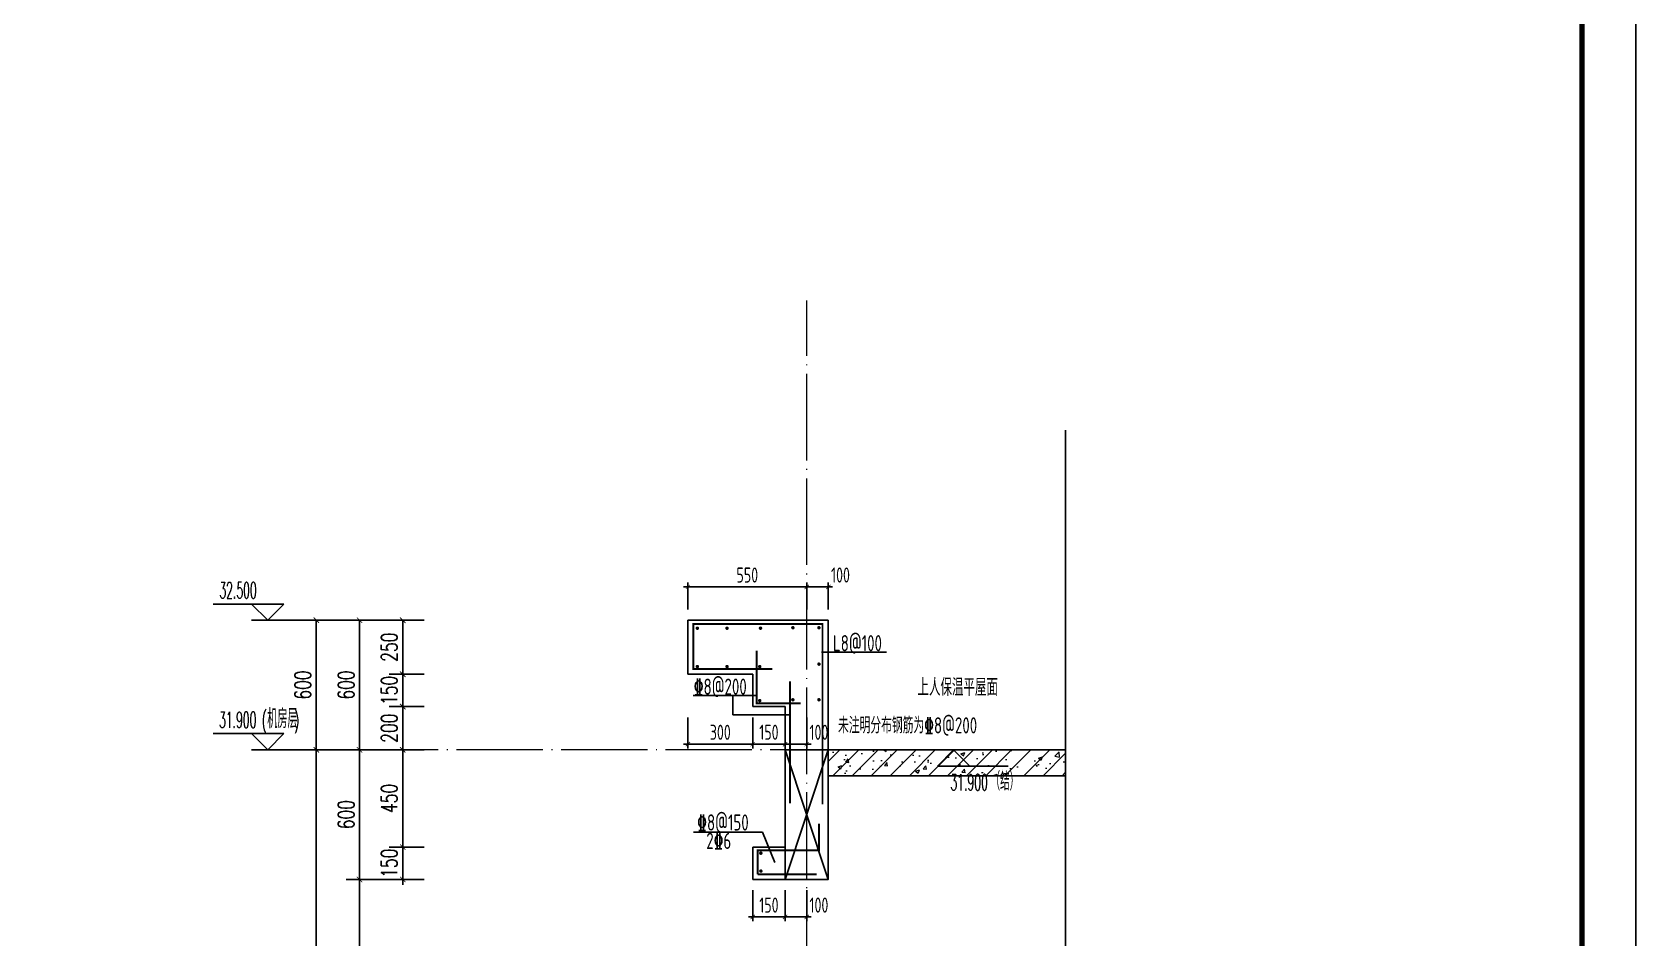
# Model space of a CAD drawing. Extents: x -461650 to 361314, y 245336 to 769729.
# Drawn here: x 284779 to 292204, y 673752 to 677945 of the extents above; entities that cross this region are included whole.
import ezdxf

# ---------------------------------------------------------------- set-up
doc = ezdxf.new("R2010")
doc.units = 0
doc.header["$LTSCALE"] = 1000
doc.linetypes.add('DOTE', pattern=[2.42, 2, -0.2, 0.02, -0.2])
doc.layers.get('0').update_dxf_attribs({"linetype": 'CONTINUOUS'})
doc.layers.get('DEFPOINTS').update_dxf_attribs({"linetype": 'CONTINUOUS'})
for name, color, linetype in [('DIM', 2, 'CONTINUOUS'), ('DIM_ELEV', 3, 'CONTINUOUS'), ('DIM_SYMB', 3, 'CONTINUOUS'), ('PUB_DIM', 3, 'CONTINUOUS'), ('PUB_TEXT', 2, 'CONTINUOUS'), ('REIN', 6, 'CONTINUOUS'), ('S-大样-砼线', 7, 'CONTINUOUS'), ('S-引出线', 40, 'CONTINUOUS'), ('TEXT', 2, 'CONTINUOUS'), ('WALL', 5, 'CONTINUOUS'), ('yichutu', 7, 'CONTINUOUS')]:
    doc.layers.add(name, color=color, linetype=linetype)
for name, color, linetype, lineweight in [('DOTE', 19, 'DOTE', 9), ('PUB_HATCH', 8, 'CONTINUOUS', 9), ('图框', 9, 'CONTINUOUS', 18)]:
    doc.layers.add(name, color=color, linetype=linetype, lineweight=lineweight)
doc.styles.add('_TCH_DIM', font='SIMPLEX.shx', dxfattribs={"width": 0.7, "bigfont": 'GBCBIG.shx'})
doc.styles.add('_TCH_DIM_T3', font='SIMPLEX', dxfattribs={"width": 0.705882, "bigfont": 'GBCBIG'})
doc.styles.add('TSSD_DIMENSION', font='Tssdeng.shx', dxfattribs={"width": 0.7, "bigfont": 'tssdchn.shx'})
doc.styles.add('TSSD_REIN', font='tssdeng.shx', dxfattribs={"width": 0.7, "height": 300, "bigfont": 'tssdchn.shx'})
doc.dimstyles.new('_TCH_ARCH&&25', dxfattribs={"dimtxt": 74.375, "dimasz": 25, "dimexe": 62.5, "dimexo": 75, "dimgap": 25, "dimtad": 1, "dimdec": 0, "dimzin": 0, "dimdsep": 46, "dimtxsty": '_TCH_DIM_T3', "dimblk": 'ARCHTICK', "dimcen": 0.09, "dimclrt": 7, "dimazin": 0, "dimtfac": 1, "dimtdec": 0, "dimtix": 1, "dimtmove": 2, "dimatfit": 3, "dimldrblk": 'ARCHTICK', "dimfxl": 0, "dimtolj": 1, "dimtzin": 0, "dimarcsym": 0})
doc.dimstyles.new('TSSD_20_20', dxfattribs={"dimtxt": 60, "dimasz": 20, "dimexe": 20, "dimexo": 50, "dimgap": 20, "dimtad": 1, "dimdec": 0, "dimzin": 0, "dimdsep": 46, "dimtxsty": 'TSSD_DIMENSION', "dimblk": 'ARCHTICK', "dimblk1": 'ARCHTICK', "dimblk2": 'ARCHTICK', "dimcen": 0, "dimdle": 20, "dimclrt": 7, "dimadec": 0, "dimazin": 0, "dimtfac": 1, "dimtdec": 0, "dimtix": 1, "dimtmove": 2, "dimatfit": 3, "dimfxl": 0, "dimtolj": 1, "dimtzin": 0, "dimarcsym": 0})

# ---------------------------------------------------------------- blocks, each defined once
blk = doc.blocks.new('GFDDDDRG')
at = {"layer": '图框'}
blk.add_lwpolyline([(923310, -107437), (923310, -159999), (893610, -159999), (893610, -107437)], close=True, dxfattribs=at)
blk.add_lwpolyline([(923310, -107437), (923310, -159999), (893610, -159999), (893610, -107437)], close=True, dxfattribs=at)
at = {"layer": '图框', "const_width": 50}
blk.add_lwpolyline([(894110, -159499), (922810, -159499), (922810, -108687), (894110, -108687)], close=True, dxfattribs=at)
blk = doc.blocks.new('yct-1051-594-26275-14850-25-1002.0')
at = {"layer": 'yichutu', "color": 7}
blk.add_lwpolyline([(0, 0), (0, 14850), (26275, 14850), (26275, 0)], close=True, dxfattribs=at)
blk = doc.blocks.new('_ArchTick')
at = {"color": 0, "linetype": 'ByBlock', "const_width": 0.15}
blk.add_lwpolyline([(-0.5, -0.5), (0.5, 0.5)], dxfattribs=at)
blk = doc.blocks.new('*D833')
at = {"layer": 'DEFPOINTS', "color": 0}
for p in [(288115, 674023), (288265, 674023), (288265, 673849.3)]:
    blk.add_point(p, dxfattribs=at)
at = {"layer": 'DIM', "color": 0, "lineweight": -2}
for p, q in [((288115, 673973), (288115, 673829.3)), ((288265, 673973), (288265, 673829.3)), ((288095, 673849.3), (288285, 673849.3))]:
    blk.add_line(p, q, dxfattribs=at)
at = {"layer": 'DIM', "color": 0, "lineweight": -2, "xscale": 20, "yscale": 20, "zscale": 20, "rotation": 180}
blk.add_blockref('_ArchTick', (288115, 673849.3), dxfattribs=at)
at = {"layer": 'DIM', "color": 0, "lineweight": -2, "xscale": 20, "yscale": 20, "zscale": 20}
blk.add_blockref('_ArchTick', (288265, 673849.3), dxfattribs=at)
at = {"layer": 'DIM', "color": 7, "insert": (288190, 673904.3), "char_height": 70, "attachment_point": 5, "style": 'TSSD_DIMENSION'}
blk.add_mtext('\\A1;150', dxfattribs=at)
blk = doc.blocks.new('*D834')
at = {"layer": 'DEFPOINTS', "color": 0}
for p in [(288265, 674023), (288365, 674023), (288365, 673849.3)]:
    blk.add_point(p, dxfattribs=at)
at = {"layer": 'DIM', "color": 0, "lineweight": -2}
for p, q in [((288265, 673973), (288265, 673829.3)), ((288365, 673973), (288365, 673829.3)), ((288245, 673849.3), (288385, 673849.3))]:
    blk.add_line(p, q, dxfattribs=at)
at = {"layer": 'DIM', "color": 0, "lineweight": -2, "xscale": 20, "yscale": 20, "zscale": 20, "rotation": 180}
blk.add_blockref('_ArchTick', (288265, 673849.3), dxfattribs=at)
at = {"layer": 'DIM', "color": 0, "lineweight": -2, "xscale": 20, "yscale": 20, "zscale": 20}
blk.add_blockref('_ArchTick', (288365, 673849.3), dxfattribs=at)
at = {"layer": 'DIM', "color": 7, "insert": (288421.4, 673904.3), "char_height": 70, "attachment_point": 5, "style": 'TSSD_DIMENSION'}
blk.add_mtext('\\A1;100', dxfattribs=at)
blk = doc.blocks.new('*D835')
at = {"layer": 'DEFPOINTS', "color": 0}
for p in [(287815, 674823), (288115, 674823), (288115, 674649.3)]:
    blk.add_point(p, dxfattribs=at)
at = {"layer": 'DIM', "color": 0, "lineweight": -2}
for p, q in [((287815, 674773), (287815, 674629.3)), ((288115, 674773), (288115, 674629.3)), ((287795, 674649.3), (288135, 674649.3))]:
    blk.add_line(p, q, dxfattribs=at)
at = {"layer": 'DIM', "color": 0, "lineweight": -2, "xscale": 20, "yscale": 20, "zscale": 20, "rotation": 180}
blk.add_blockref('_ArchTick', (287815, 674649.3), dxfattribs=at)
at = {"layer": 'DIM', "color": 0, "lineweight": -2, "xscale": 20, "yscale": 20, "zscale": 20}
blk.add_blockref('_ArchTick', (288115, 674649.3), dxfattribs=at)
at = {"layer": 'DIM', "color": 7, "insert": (287965, 674704.3), "char_height": 70, "attachment_point": 5, "style": 'TSSD_DIMENSION'}
blk.add_mtext('\\A1;300', dxfattribs=at)
blk = doc.blocks.new('*D836')
at = {"layer": 'DEFPOINTS', "color": 0}
for p in [(288115, 674823), (288265, 674823), (288265, 674649.3)]:
    blk.add_point(p, dxfattribs=at)
at = {"layer": 'DIM', "color": 0, "lineweight": -2}
for p, q in [((288115, 674773), (288115, 674629.3)), ((288265, 674773), (288265, 674629.3)), ((288095, 674649.3), (288285, 674649.3))]:
    blk.add_line(p, q, dxfattribs=at)
at = {"layer": 'DIM', "color": 0, "lineweight": -2, "xscale": 20, "yscale": 20, "zscale": 20, "rotation": 180}
blk.add_blockref('_ArchTick', (288115, 674649.3), dxfattribs=at)
at = {"layer": 'DIM', "color": 0, "lineweight": -2, "xscale": 20, "yscale": 20, "zscale": 20}
blk.add_blockref('_ArchTick', (288265, 674649.3), dxfattribs=at)
at = {"layer": 'DIM', "color": 7, "insert": (288190, 674704.3), "char_height": 70, "attachment_point": 5, "style": 'TSSD_DIMENSION'}
blk.add_mtext('\\A1;150', dxfattribs=at)
blk = doc.blocks.new('*D837')
at = {"layer": 'DEFPOINTS', "color": 0}
for p in [(288265, 674823), (288365, 674823), (288365, 674649.3)]:
    blk.add_point(p, dxfattribs=at)
at = {"layer": 'DIM', "color": 0, "lineweight": -2}
for p, q in [((288265, 674773), (288265, 674629.3)), ((288365, 674773), (288365, 674629.3)), ((288245, 674649.3), (288385, 674649.3))]:
    blk.add_line(p, q, dxfattribs=at)
at = {"layer": 'DIM', "color": 0, "lineweight": -2, "xscale": 20, "yscale": 20, "zscale": 20, "rotation": 180}
blk.add_blockref('_ArchTick', (288265, 674649.3), dxfattribs=at)
at = {"layer": 'DIM', "color": 0, "lineweight": -2, "xscale": 20, "yscale": 20, "zscale": 20}
blk.add_blockref('_ArchTick', (288365, 674649.3), dxfattribs=at)
at = {"layer": 'DIM', "color": 7, "insert": (288421.4, 674704.3), "char_height": 70, "attachment_point": 5, "style": 'TSSD_DIMENSION'}
blk.add_mtext('\\A1;100', dxfattribs=at)
blk = doc.blocks.new('*D838')
at = {"layer": 'DEFPOINTS', "color": 0}
for p in [(288365, 675377.1), (287815, 675223), (288365, 675223)]:
    blk.add_point(p, dxfattribs=at)
at = {"layer": 'DIM', "color": 0, "lineweight": -2}
for p, q in [((287815, 675273), (287815, 675397.1)), ((288365, 675273), (288365, 675397.1)), ((287795, 675377.1), (288385, 675377.1))]:
    blk.add_line(p, q, dxfattribs=at)
at = {"layer": 'DIM', "color": 0, "lineweight": -2, "xscale": 20, "yscale": 20, "zscale": 20, "rotation": 180}
blk.add_blockref('_ArchTick', (287815, 675377.1), dxfattribs=at)
at = {"layer": 'DIM', "color": 0, "lineweight": -2, "xscale": 20, "yscale": 20, "zscale": 20}
blk.add_blockref('_ArchTick', (288365, 675377.1), dxfattribs=at)
at = {"layer": 'DIM', "color": 7, "insert": (288090, 675432.1), "char_height": 70, "attachment_point": 5, "style": 'TSSD_DIMENSION'}
blk.add_mtext('\\A1;550', dxfattribs=at)
blk = doc.blocks.new('*D839')
at = {"layer": 'DEFPOINTS', "color": 0}
for p in [(288465, 675377.1), (288365, 675223), (288465, 675223)]:
    blk.add_point(p, dxfattribs=at)
at = {"layer": 'DIM', "color": 0, "lineweight": -2}
for p, q in [((288365, 675273), (288365, 675397.1)), ((288465, 675273), (288465, 675397.1)), ((288345, 675377.1), (288485, 675377.1))]:
    blk.add_line(p, q, dxfattribs=at)
at = {"layer": 'DIM', "color": 0, "lineweight": -2, "xscale": 20, "yscale": 20, "zscale": 20, "rotation": 180}
blk.add_blockref('_ArchTick', (288365, 675377.1), dxfattribs=at)
at = {"layer": 'DIM', "color": 0, "lineweight": -2, "xscale": 20, "yscale": 20, "zscale": 20}
blk.add_blockref('_ArchTick', (288465, 675377.1), dxfattribs=at)
at = {"layer": 'DIM', "color": 7, "insert": (288521.4, 675432.1), "char_height": 70, "attachment_point": 5, "style": 'TSSD_DIMENSION'}
blk.add_mtext('\\A1;100', dxfattribs=at)
blk = doc.blocks.new('*D840')
at = {"layer": 'DEFPOINTS', "color": 0}
for p in [(286494.8, 675223), (286669.4, 675223), (286669.4, 674973)]:
    blk.add_point(p, dxfattribs=at)
at = {"layer": 'PUB_DIM', "color": 0, "lineweight": -2}
for p, q in [((286594.4, 675223), (286432.3, 675223)), ((286494.8, 674973), (286494.8, 675223)), ((286594.4, 674973), (286432.3, 674973))]:
    blk.add_line(p, q, dxfattribs=at)
at = {"layer": 'PUB_DIM', "color": 0, "lineweight": -2, "xscale": 25, "yscale": 25, "zscale": 25}
for p, rotation in [((286494.8, 675223), 90), ((286494.8, 674973), 270)]:
    blk.add_blockref('_ArchTick', p, dxfattribs=dict(at, rotation=rotation))
at = {"layer": 'PUB_DIM', "color": 7, "insert": (286432.6, 675098), "char_height": 74.38, "attachment_point": 5, "rotation": 90, "style": '_TCH_DIM_T3'}
blk.add_mtext('\\A1;250', dxfattribs=at)
blk = doc.blocks.new('*D841')
at = {"layer": 'DEFPOINTS', "color": 0}
for p in [(286494.8, 674973), (286669.4, 674973), (286669.4, 674823)]:
    blk.add_point(p, dxfattribs=at)
at = {"layer": 'PUB_DIM', "color": 0, "lineweight": -2}
for p, q in [((286594.4, 674973), (286432.3, 674973)), ((286494.8, 674973), (286494.8, 674998)), ((286494.8, 674823), (286494.8, 674973)), ((286594.4, 674823), (286432.3, 674823)), ((286494.8, 674823), (286494.8, 674798))]:
    blk.add_line(p, q, dxfattribs=at)
at = {"layer": 'PUB_DIM', "color": 0, "lineweight": -2, "xscale": 25, "yscale": 25, "zscale": 25}
for p, rotation in [((286494.8, 674973), 270), ((286494.8, 674823), 90)]:
    blk.add_blockref('_ArchTick', p, dxfattribs=dict(at, rotation=rotation))
at = {"layer": 'PUB_DIM', "color": 7, "insert": (286432.6, 674898), "char_height": 74.38, "attachment_point": 5, "rotation": 90, "style": '_TCH_DIM_T3'}
blk.add_mtext('\\A1;150', dxfattribs=at)
blk = doc.blocks.new('*D842')
at = {"layer": 'DEFPOINTS', "color": 0}
for p in [(286494.8, 674823), (286669.4, 674823), (286669.4, 674623)]:
    blk.add_point(p, dxfattribs=at)
at = {"layer": 'PUB_DIM', "color": 0, "lineweight": -2}
for p, q in [((286594.4, 674823), (286432.3, 674823)), ((286494.8, 674623), (286494.8, 674823)), ((286594.4, 674623), (286432.3, 674623))]:
    blk.add_line(p, q, dxfattribs=at)
at = {"layer": 'PUB_DIM', "color": 0, "lineweight": -2, "xscale": 25, "yscale": 25, "zscale": 25}
for p, rotation in [((286494.8, 674823), 90), ((286494.8, 674623), 270)]:
    blk.add_blockref('_ArchTick', p, dxfattribs=dict(at, rotation=rotation))
at = {"layer": 'PUB_DIM', "color": 7, "insert": (286432.6, 674723), "char_height": 74.38, "attachment_point": 5, "rotation": 90, "style": '_TCH_DIM_T3'}
blk.add_mtext('\\A1;200', dxfattribs=at)
blk = doc.blocks.new('*D843')
at = {"layer": 'DEFPOINTS', "color": 0}
for p in [(286494.8, 674623), (286669.4, 674623), (286669.4, 674173)]:
    blk.add_point(p, dxfattribs=at)
at = {"layer": 'PUB_DIM', "color": 0, "lineweight": -2}
for p, q in [((286594.4, 674623), (286432.3, 674623)), ((286494.8, 674173), (286494.8, 674623)), ((286594.4, 674173), (286432.3, 674173))]:
    blk.add_line(p, q, dxfattribs=at)
at = {"layer": 'PUB_DIM', "color": 0, "lineweight": -2, "xscale": 25, "yscale": 25, "zscale": 25}
for p, rotation in [((286494.8, 674623), 90), ((286494.8, 674173), 270)]:
    blk.add_blockref('_ArchTick', p, dxfattribs=dict(at, rotation=rotation))
at = {"layer": 'PUB_DIM', "color": 7, "insert": (286432.6, 674398), "char_height": 74.38, "attachment_point": 5, "rotation": 90, "style": '_TCH_DIM_T3'}
blk.add_mtext('\\A1;450', dxfattribs=at)
blk = doc.blocks.new('*D844')
at = {"layer": 'DEFPOINTS', "color": 0}
for p in [(286494.8, 674173), (286669.4, 674173), (286669.4, 674023)]:
    blk.add_point(p, dxfattribs=at)
at = {"layer": 'PUB_DIM', "color": 0, "lineweight": -2}
for p, q in [((286494.8, 674173), (286494.8, 674198)), ((286594.4, 674173), (286432.3, 674173)), ((286494.8, 674023), (286494.8, 674173)), ((286594.4, 674023), (286432.3, 674023)), ((286494.8, 674023), (286494.8, 673998))]:
    blk.add_line(p, q, dxfattribs=at)
at = {"layer": 'PUB_DIM', "color": 0, "lineweight": -2, "xscale": 25, "yscale": 25, "zscale": 25}
for p, rotation in [((286494.8, 674173), 270), ((286494.8, 674023), 90)]:
    blk.add_blockref('_ArchTick', p, dxfattribs=dict(at, rotation=rotation))
at = {"layer": 'PUB_DIM', "color": 7, "insert": (286432.6, 674098), "char_height": 74.38, "attachment_point": 5, "rotation": 90, "style": '_TCH_DIM_T3'}
blk.add_mtext('\\A1;150', dxfattribs=at)
blk = doc.blocks.new('*D859')
at = {"layer": 'DEFPOINTS', "color": 0}
for p in [(286294.8, 674023), (286594.8, 674023), (286594.8, 672623)]:
    blk.add_point(p, dxfattribs=at)
at = {"layer": 'PUB_DIM', "color": 0, "lineweight": -2}
for p, q in [((286519.8, 674023), (286232.3, 674023)), ((286294.8, 672623), (286294.8, 674023)), ((286519.8, 672623), (286232.3, 672623))]:
    blk.add_line(p, q, dxfattribs=at)
at = {"layer": 'PUB_DIM', "color": 0, "lineweight": -2, "xscale": 25, "yscale": 25, "zscale": 25}
for p, rotation in [((286294.8, 674023), 90), ((286294.8, 672623), 270)]:
    blk.add_blockref('_ArchTick', p, dxfattribs=dict(at, rotation=rotation))
at = {"layer": 'PUB_DIM', "color": 7, "insert": (286232.6, 673323), "char_height": 74.38, "attachment_point": 5, "rotation": 90, "style": '_TCH_DIM_T3'}
blk.add_mtext('\\A1;1400', dxfattribs=at)
blk = doc.blocks.new('*D860')
at = {"layer": 'DEFPOINTS', "color": 0}
for p in [(286294.8, 674623), (286594.8, 674623), (286594.8, 674023)]:
    blk.add_point(p, dxfattribs=at)
at = {"layer": 'PUB_DIM', "color": 0, "lineweight": -2}
for p, q in [((286519.8, 674623), (286232.3, 674623)), ((286294.8, 674023), (286294.8, 674623)), ((286519.8, 674023), (286232.3, 674023))]:
    blk.add_line(p, q, dxfattribs=at)
at = {"layer": 'PUB_DIM', "color": 0, "lineweight": -2, "xscale": 25, "yscale": 25, "zscale": 25}
for p, rotation in [((286294.8, 674623), 90), ((286294.8, 674023), 270)]:
    blk.add_blockref('_ArchTick', p, dxfattribs=dict(at, rotation=rotation))
at = {"layer": 'PUB_DIM', "color": 7, "insert": (286232.6, 674323), "char_height": 74.38, "attachment_point": 5, "rotation": 90, "style": '_TCH_DIM_T3'}
blk.add_mtext('\\A1;600', dxfattribs=at)
blk = doc.blocks.new('*D861')
at = {"layer": 'DEFPOINTS', "color": 0}
for p in [(286294.8, 675223), (286594.8, 675223), (286594.8, 674623)]:
    blk.add_point(p, dxfattribs=at)
at = {"layer": 'PUB_DIM', "color": 0, "lineweight": -2}
for p, q in [((286519.8, 675223), (286232.3, 675223)), ((286294.8, 674623), (286294.8, 675223)), ((286519.8, 674623), (286232.3, 674623))]:
    blk.add_line(p, q, dxfattribs=at)
at = {"layer": 'PUB_DIM', "color": 0, "lineweight": -2, "xscale": 25, "yscale": 25, "zscale": 25}
for p, rotation in [((286294.8, 675223), 90), ((286294.8, 674623), 270)]:
    blk.add_blockref('_ArchTick', p, dxfattribs=dict(at, rotation=rotation))
at = {"layer": 'PUB_DIM', "color": 7, "insert": (286232.6, 674923), "char_height": 74.38, "attachment_point": 5, "rotation": 90, "style": '_TCH_DIM_T3'}
blk.add_mtext('\\A1;600', dxfattribs=at)
blk = doc.blocks.new('*D867')
at = {"layer": 'DEFPOINTS', "color": 0}
for p in [(286094.8, 674623), (286594.8, 674623), (286594.8, 671723)]:
    blk.add_point(p, dxfattribs=at)
at = {"layer": 'PUB_DIM', "color": 0, "lineweight": -2}
for p, q in [((286519.8, 674623), (286032.3, 674623)), ((286094.8, 671723), (286094.8, 674623)), ((286519.8, 671723), (286032.3, 671723))]:
    blk.add_line(p, q, dxfattribs=at)
at = {"layer": 'PUB_DIM', "color": 0, "lineweight": -2, "xscale": 25, "yscale": 25, "zscale": 25}
for p, rotation in [((286094.8, 674623), 90), ((286094.8, 671723), 270)]:
    blk.add_blockref('_ArchTick', p, dxfattribs=dict(at, rotation=rotation))
at = {"layer": 'PUB_DIM', "color": 7, "insert": (286032.6, 673173), "char_height": 74.38, "attachment_point": 5, "rotation": 90, "style": '_TCH_DIM_T3'}
blk.add_mtext('\\A1;2900', dxfattribs=at)
blk = doc.blocks.new('*D868')
at = {"layer": 'DEFPOINTS', "color": 0}
for p in [(286094.8, 675223), (286594.8, 675223), (286594.8, 674623)]:
    blk.add_point(p, dxfattribs=at)
at = {"layer": 'PUB_DIM', "color": 0, "lineweight": -2}
for p, q in [((286519.8, 675223), (286032.3, 675223)), ((286094.8, 674623), (286094.8, 675223)), ((286519.8, 674623), (286032.3, 674623))]:
    blk.add_line(p, q, dxfattribs=at)
at = {"layer": 'PUB_DIM', "color": 0, "lineweight": -2, "xscale": 25, "yscale": 25, "zscale": 25}
for p, rotation in [((286094.8, 675223), 90), ((286094.8, 674623), 270)]:
    blk.add_blockref('_ArchTick', p, dxfattribs=dict(at, rotation=rotation))
at = {"layer": 'PUB_DIM', "color": 7, "insert": (286032.6, 674923), "char_height": 74.38, "attachment_point": 5, "rotation": 90, "style": '_TCH_DIM_T3'}
blk.add_mtext('\\A1;600', dxfattribs=at)
blk = doc.blocks.new('A$C724E2FC0')
at = {"layer": 'REIN', "const_width": 9}
for points in [[(370, 974.1), (4.5, 974.1), (4.5, 1182.5), (602.2, 1182.5), (602.2, 347.5)], [(451.1, 353.1), (451.1, 917.8)], [(302.5, 23.5), (302.5, 135.2), (586.4, 135.2), (586.4, 258.2)]]:
    blk.add_lwpolyline(points, dxfattribs=at)
at = {"layer": 'REIN', "const_width": 8}
for points in [[(18.8, 1162.9, 1), (26.8, 1162.9, 1)], [(156.2, 1162.9, 1), (164.2, 1162.9, 1)], [(311.1, 1162.9, 1), (319.1, 1162.9, 1)], [(460.9, 1165.1, 1), (468.9, 1165.1, 1)], [(581.6, 1165.1, 1), (589.6, 1165.1, 1)], [(18.8, 985.4, 1), (26.8, 985.4, 1)], [(156.2, 985.4, 1), (164.2, 985.4, 1)], [(307.7, 985.4, 1), (315.7, 985.4, 1)], [(581.6, 996.6, 1), (589.6, 996.6, 1)], [(307.7, 827.9, 1), (315.7, 827.9, 1)], [(460.9, 831.7, 1), (468.9, 831.7, 1)], [(581.6, 831.7, 1), (589.6, 831.7, 1)], [(312.7, 121.6, 1), (320.7, 121.6, 1)], [(312.7, 38.7, 1), (320.7, 38.7, 1)]]:
    blk.add_lwpolyline(points, format="xyb", close=True, dxfattribs=at)
at = {"layer": 'REIN'}
for points in [[(297.1, 1058.5, 9, 9, 0), (297.1, 815.8, 9, 9, 0), (501.6, 815.8, 9, 9, 0)], [(302.5, 23.5, 9, 9, 0), (575, 23.5, 9, 9, 0)]]:
    blk.add_lwpolyline(points, format="xyseb", dxfattribs=at)
at = {"layer": 'S-大样-砼线'}
for p, q in [((429, 600), (629, 0)), ((629, 600), (429, 0))]:
    blk.add_line(p, q, dxfattribs=at)
blk.add_lwpolyline([(629, 600), (429, 600), (429, 0), (629, 0)], close=True, dxfattribs=at)
at = {"layer": 'S-引出线'}
for p, q in [((598.2, 1052), (898.4, 1052)), ((3.2, 850.8), (297.1, 850.8)), ((186.9, 761.6), (186.9, 850.8)), ((451.1, 761.6), (186.9, 761.6))]:
    blk.add_line(p, q, dxfattribs=at)
blk.add_lwpolyline([(381.7, 78), (323.7, 219.5), (5.3, 219.5)], dxfattribs=at)
at = {"layer": 'TEXT', "style": 'TSSD_REIN', "width": 0.7}
for s, p in [('L8@100', (650.3, 1056.1)), ('%%1328@200', (6.4, 854.9)), ('未注明分布钢筋为%%1328@200', (674, 675.8)), ('%%1328@150', (22.3, 226.3)), ('2%%1326', (64.1, 141.1))]:
    blk.add_text(s, height=75, rotation=0, dxfattribs=at).set_placement(p)

msp = doc.modelspace()

# ---------------------------------------------------------------- hatches: boundary and pattern name
at = {"layer": 'PUB_HATCH'}
h = msp.add_hatch(dxfattribs=at)
h.set_pattern_fill('钢筋混凝土', color=256, scale=25, style=0)
h.set_pattern_definition([(45, (-737876.647, 828566.014), (-44.194174, 44.194174), []), (50, (-737876.65, 828566.01), (179.315046, -15.688034), [18.75, -206.25]), (355, (-737876.65, 828566.01), (-34.687833, 188.048033), [15, -165]), (100.4514, (-737861.7, 828564.7), (144.627345, 172.359886), [15.935047, -175.285528]), (46.1842, (-737876.65, 828616.01), (266.81026, -41.379754), [28.125, -309.375]), (96.6356, (-737854.4, 828612.57), (233.665676, 243.52947), [23.90257, -262.92825]), (351.1842, (-737876.65, 828616.01), (233.665486, 243.52965), [22.5, -247.5]), (21, (-737851.65, 828603.51), (149.226763, -100.654723), [18.75, -206.25]), (326, (-737851.65, 828603.51), (60.828833, 181.28751), [15, -165]), (71.4514, (-737839.21, 828595.13), (210.055657, 80.632624), [15.935047, -175.285528]), (37.5, (-737876.647, 828566.014), (3.039964, 83.2234635), [0, -163, 0, -167.5, 0, -165.625]), (7.5, (-737876.65, 828566.01), (65.767384, 98.602928), [0, -95.5, 0, -159.25, 0, -63.125]), (327.5, (-737932.397, 828566.014), (133.455609, -5.638718), [0, -62.5, 0, -195, 0, -258.75]), (317.5, (-737957.4, 828566.01), (145.796542, 25.026246), [0, -81.25, 0, -129.5, 0, -183.75])])
h.paths.add_polyline_path([(288464.99, 674622.98), (288464.99, 674502.98), (289563.51, 674502.98), (289563.51, 674622.98)])

# ---------------------------------------------------------------- linework, layer by layer
at = {"layer": 'DIM_ELEV'}
for p, q in [((285944.79, 675297.98), (285616.79, 675297.98)), ((285869.79, 675222.98), (285794.79, 675297.98)), ((285869.79, 675222.98), (285944.79, 675297.98)), ((286294.79, 675222.98), (285794.79, 675222.98)), ((285944.79, 674697.98), (285616.79, 674697.98)), ((285869.79, 674622.98), (285794.79, 674697.98)), ((285869.79, 674622.98), (285944.79, 674697.98)), ((286294.79, 674622.98), (285794.79, 674622.98))]:
    msp.add_line(p, q, dxfattribs=at)
at = {"layer": 'DIM_ELEV', "color": 3}
for p, q in [((289044.97, 674622.98), (288969.97, 674547.98)), ((289044.97, 674622.98), (289119.97, 674547.98)), ((288969.97, 674547.98), (289297.97, 674547.98))]:
    msp.add_line(p, q, dxfattribs=at)
at = {"layer": 'DIM_SYMB'}
msp.add_lwpolyline([(289563.51, 676102.98), (289563.51, 667441.11), (289616.01, 667422), (289511.01, 667403.48), (289563.51, 667384.86), (289563.51, 658722.98)], dxfattribs=at)
at = {"layer": 'DOTE', "color": 1, "linetype": 'DOTE', "ltscale": 0.2}
for p, q in [((288364.99, 659022.98), (288364.99, 676702.98)), ((289563.51, 674622.98), (286594.79, 674622.98))]:
    msp.add_line(p, q, dxfattribs=at)
at = {"layer": 'WALL'}
for p, q in [((288464.99, 675222.97), (287814.99, 675222.99)), ((287814.99, 675222.99), (287814.99, 674972.98)), ((288464.99, 674622.98), (288464.99, 675222.97)), ((287814.99, 674972.98), (288114.99, 674972.98)), ((288114.99, 674972.98), (288114.99, 674822.98)), ((288114.99, 674822.98), (288264.99, 674822.98)), ((288264.99, 674822.98), (288264.99, 674172.98)), ((289563.51, 674622.98), (288464.99, 674622.98)), ((289563.51, 674502.98), (289563.51, 674622.98)), ((289563.51, 674502.98), (288464.99, 674502.98)), ((288464.99, 674022.98), (288464.99, 674502.98)), ((288264.99, 674172.98), (288114.99, 674172.98)), ((288114.99, 674172.98), (288114.99, 674022.98)), ((288114.99, 674022.98), (288464.99, 674022.98))]:
    msp.add_line(p, q, dxfattribs=at)

# ---------------------------------------------------------------- block references
at = {"xscale": 0.5, "yscale": 0.5, "zscale": 0.5}
msp.add_blockref('GFDDDDRG', (-169451.04, 734849.49), dxfattribs=at)
at = {"layer": 'TEXT'}
msp.add_blockref('A$C724E2FC0', (287836.02, 674022.99), dxfattribs=at)
at = {"layer": 'yichutu', "rotation": 270}
msp.add_blockref('yct-1051-594-26275-14850-25-1002.0', (277353.85, 681131.01), dxfattribs=at)

# ---------------------------------------------------------------- texts
at = {"layer": 'DIM_ELEV', "color": 7, "style": '_TCH_DIM'}
for s, height, width, p in [('31.900', 74.375, 0.494118, (289030.42, 674435.46)), ('（结）', 84.397, 0.7, (289215.92, 674435.46))]:
    msp.add_text(s, height=height, dxfattribs=dict(at, width=width)).set_placement(p)
at = {"layer": 'PUB_TEXT'}
for s, height, style, width, p in [('32.500', 74.375, '_TCH_DIM', 0.494118, (285645.69, 675324.23)), ('上人保温平屋面', 80, 'TSSD_REIN', 0.7, (288877.93, 674872.8)), ('31.900', 74.375, '_TCH_DIM', 0.494118, (285644.29, 674724.23)), ('(', 74.38, '_TCH_DIM', 0.494118, (285843.04, 674723.01)), ('机房层', 89.362, '_TCH_DIM', 0.7, (285867.54, 674723.01)), (')', 74.38, '_TCH_DIM', 0.494118, (285992.65, 674723.01))]:
    msp.add_text(s, height=height, dxfattribs=dict(at, style=style, width=width)).set_placement(p)

# ---------------------------------------------------------------- dimensions: what is measured, and where the dimension line sits
at = {"layer": 'DIM'}
for p1, p2, distance, picture, middle in [((287814.99, 675222.98), (288364.99, 675222.98), 154.16, '*D838', (288089.99, 675432.14)), ((287814.99, 674822.98), (288114.99, 674822.98), -173.71, '*D835', (287964.99, 674704.27)), ((288114.99, 674822.98), (288264.99, 674822.98), -173.71, '*D836', (288189.99, 674704.27)), ((288114.99, 674022.98), (288264.99, 674022.98), -173.71, '*D833', (288189.99, 673904.27))]:
    dim = msp.add_aligned_dim(p1=p1, p2=p2, distance=distance, dimstyle='TSSD_20_20', override={"dimtxt": 70}, dxfattribs=at)
    dim.commit()
    dim.dimension.update_dxf_attribs({"geometry": picture, "text_midpoint": middle})
for base, p1, p2, picture, middle in [((288464.99, 675377.14), (288364.99, 675222.98), (288464.99, 675222.98), '*D839', (288521.44, 675432.14)), ((288364.99, 674649.27), (288264.99, 674822.98), (288364.99, 674822.98), '*D837', (288421.44, 674704.27)), ((288364.99, 673849.27), (288264.99, 674022.98), (288364.99, 674022.98), '*D834', (288421.44, 673904.27))]:
    dim = msp.add_linear_dim(base=base, p1=p1, p2=p2, angle=360, dimstyle='TSSD_20_20', override={"dimtxt": 70}, dxfattribs=at)
    dim.commit()
    dim.dimension.update_dxf_attribs({"geometry": picture, "text_midpoint": middle, "dimtype": 161})
at = {"layer": 'PUB_DIM'}
for p1, p2, distance, picture, middle in [((286594.79, 674622.98), (286594.79, 675222.98), 500, '*D868', (286032.61, 674922.98)), ((286594.79, 674622.98), (286594.79, 675222.98), 300, '*D861', (286232.61, 674922.98)), ((286669.4, 674972.98), (286669.4, 675222.98), 174.61, '*D840', (286432.61, 675097.98)), ((286669.4, 674822.98), (286669.4, 674972.98), 174.61, '*D841', (286432.61, 674897.98)), ((286669.4, 674622.98), (286669.4, 674822.98), 174.61, '*D842', (286432.61, 674722.98)), ((286594.79, 671722.98), (286594.79, 674622.98), 500, '*D867', (286032.61, 673172.98)), ((286594.79, 674022.97), (286594.79, 674622.98), 300, '*D860', (286232.61, 674322.98)), ((286669.4, 674172.98), (286669.4, 674622.98), 174.61, '*D843', (286432.61, 674397.98)), ((286669.4, 674022.98), (286669.4, 674172.98), 174.61, '*D844', (286432.61, 674097.98)), ((286594.79, 672622.98), (286594.79, 674022.97), 300, '*D859', (286232.61, 673322.98))]:
    dim = msp.add_aligned_dim(p1=p1, p2=p2, distance=distance, dimstyle='_TCH_ARCH&&25', dxfattribs=at)
    dim.commit()
    dim.dimension.update_dxf_attribs({"geometry": picture, "text_midpoint": middle})

doc.saveas('drawing.dxf')
